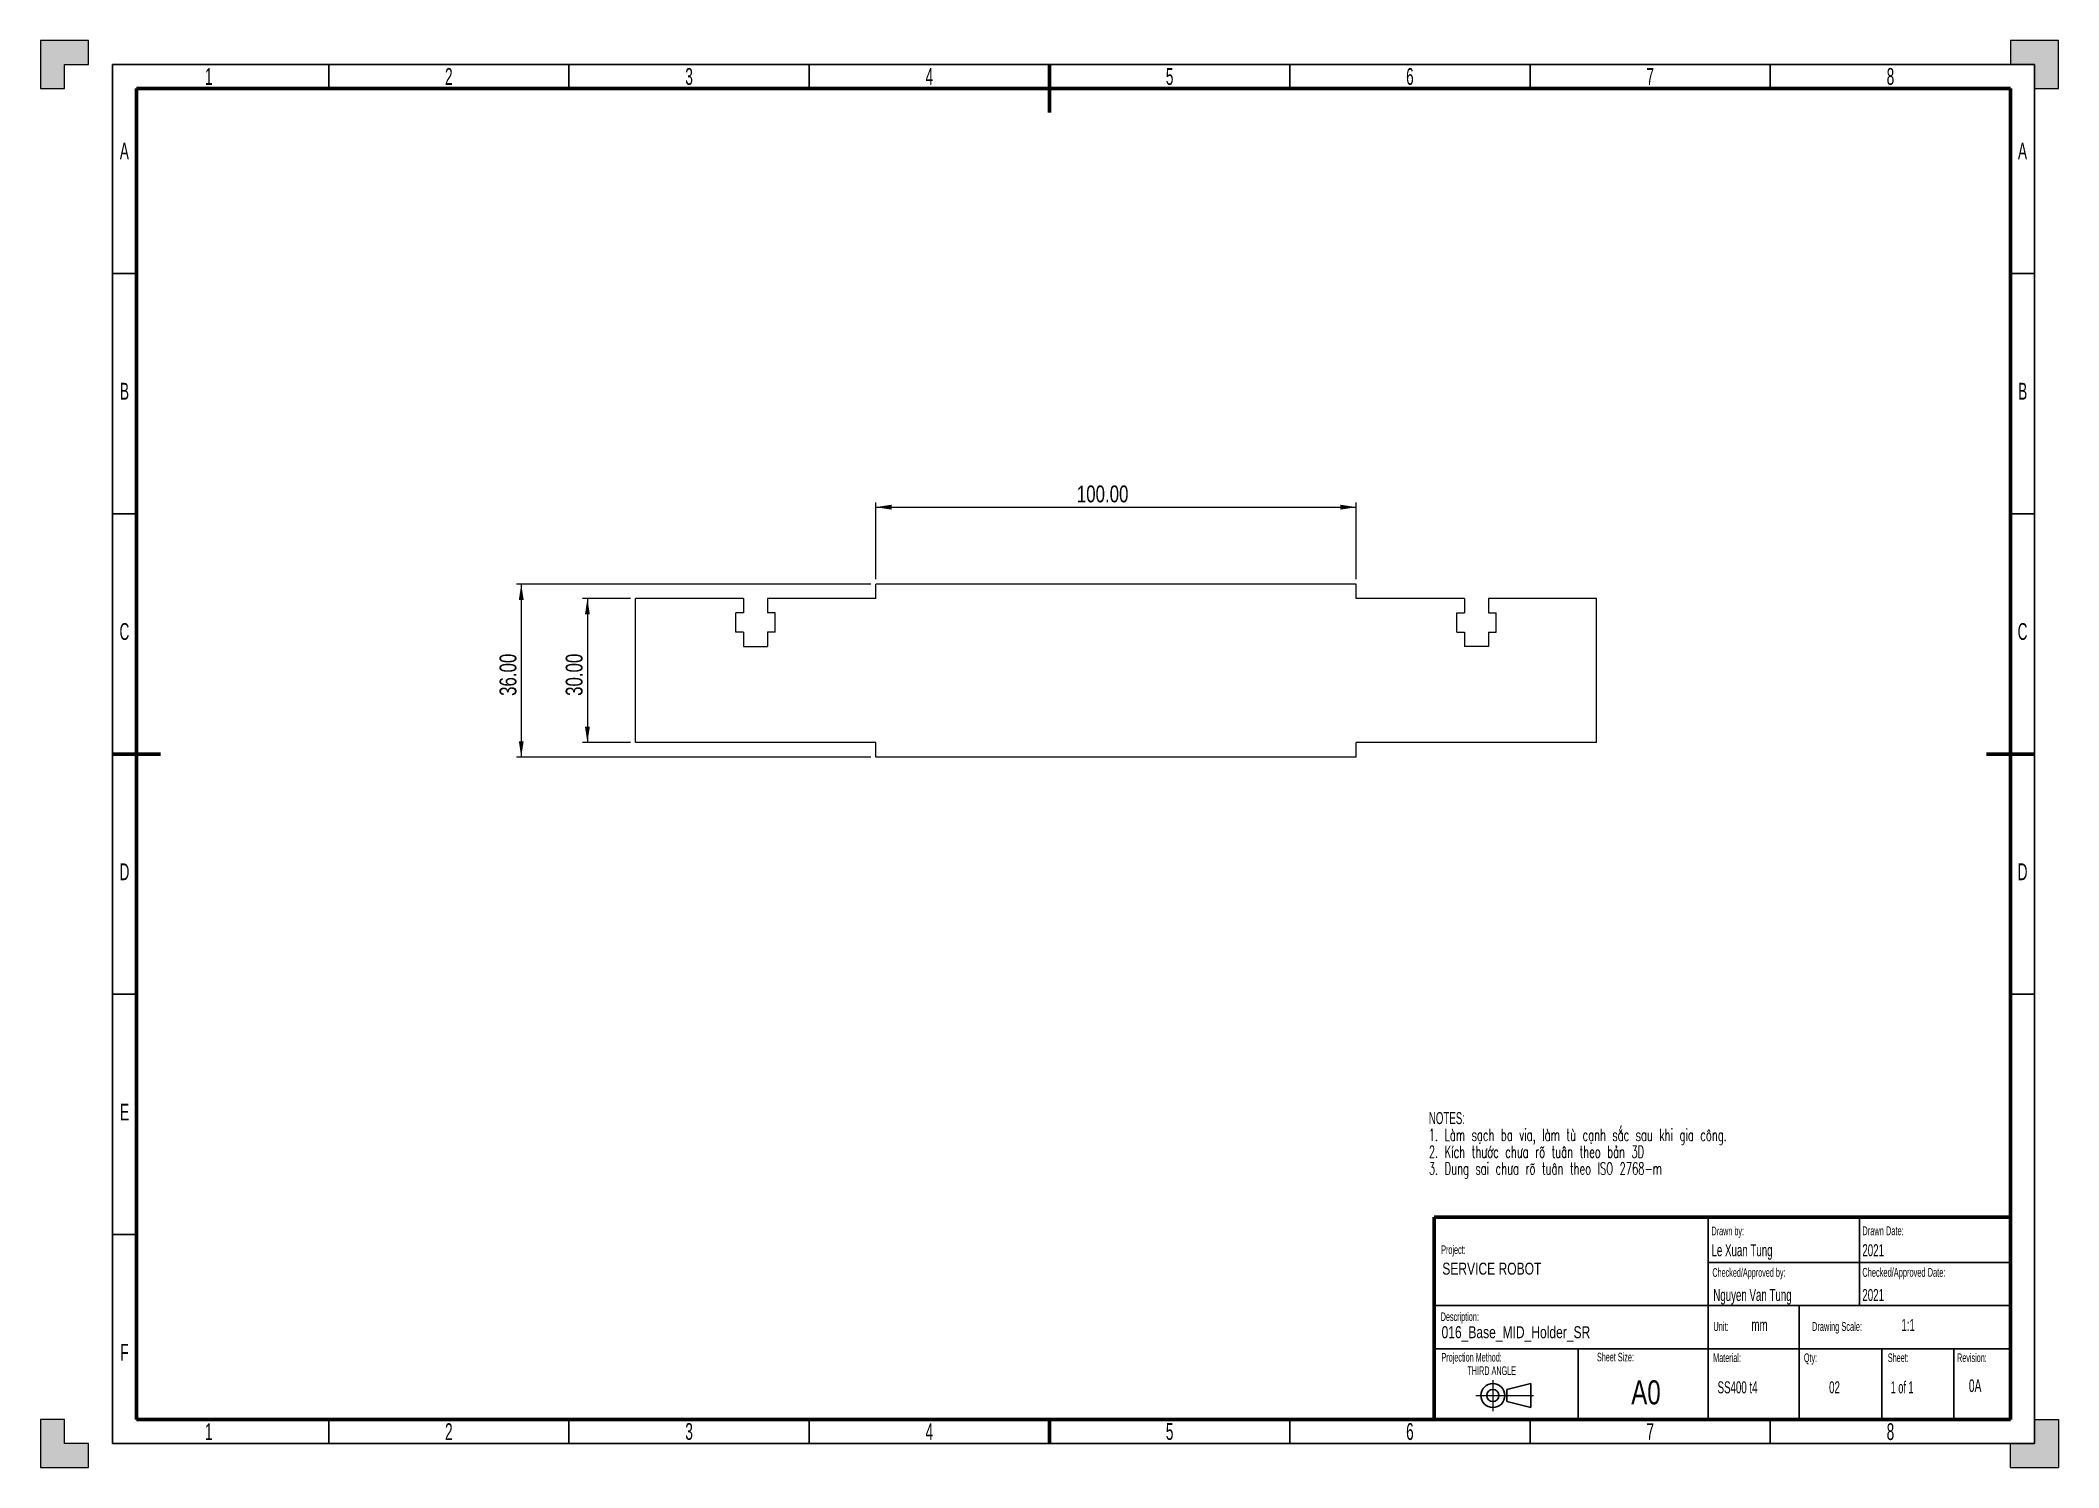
# Model space of a CAD drawing. Header units: millimetres. Extents: x 0 to 420, y 0 to 297.
import ezdxf

# ---------------------------------------------------------------- set-up
doc = ezdxf.new("R2010")
doc.units = ezdxf.units.MM
doc.layers.add('BORDER', color=7, linetype='Continuous')
doc.layers.add('TRIM', color=7, linetype='Continuous')
doc.styles.add('SLDTEXTSTYLE0', font='TXT', dxfattribs={"width": 0.605})
doc.styles.add('SLDTEXTSTYLE1', font='TXT', dxfattribs={"width": 0.605, "bigfont": 'bigfont'})
doc.styles.add('SLDTEXTSTYLE2', font='TXT', dxfattribs={"width": 0.75})
doc.styles.add('SLDTEXTSTYLE3', font='TXT', dxfattribs={"width": 0.57})
doc.dimstyles.new('SLDDIMSTYLE0', dxfattribs={"dimtxt": 3.5, "dimasz": 3.302, "dimexe": 0, "dimexo": 0.0625, "dimgap": 0.875, "dimtad": 1, "dimrnd": 1e-09, "dimzin": 4, "dimdsep": 46, "dimtxsty": 'SLDTEXTSTYLE2', "dimsah": 1, "dimcen": 0.09, "dimadec": 0, "dimazin": 1, "dimtfac": 1, "dimtofl": 0, "dimtmove": 0, "dimatfit": 3, "dimfxl": 1, "dimfrac": 2, "dimtolj": 1, "dimtzin": 12, "dimarcsym": 0})

# ---------------------------------------------------------------- blocks, each defined once
blk = doc.blocks.new('SW_NOTE_0')
at = {"layer": 'BORDER', "color": 0, "char_height": 2.5, "attachment_point": 1}
for s, insert, style in [('NOTES:', (0, 3.22), 'SLDTEXTSTYLE0'), ('1. Làm sạch ba via, làm tù cạnh sắc sau khi gia công.', (0, -0.29), 'SLDTEXTSTYLE1'), ('2. Kích thước chưa rõ tuân theo bản 3D', (0, -3.79), 'SLDTEXTSTYLE1'), ('3. Dung sai chưa rõ tuân theo ISO 2768-m', (0, -7.29), 'SLDTEXTSTYLE1')]:
    blk.add_mtext(s, dxfattribs=dict(at, insert=insert, style=style))
blk = doc.blocks.new('SW_NOTE_1')
at = {"layer": 'BORDER', "color": 0, "char_height": 1.8, "attachment_point": 1, "style": 'SLDTEXTSTYLE0'}
for s, insert in [('Projection Method:', (0, 2.32)), ('THIRD ANGLE', (5.4, -0.48))]:
    blk.add_mtext(s, dxfattribs=dict(at, insert=insert))
blk = doc.blocks.new('_D')
at = {"layer": 'BORDER'}
for p, q in [((172.84, 183.86), (99.07, 183.86)), ((100.07, 183.86), (100.07, 147.86)), ((172.84, 147.86), (99.07, 147.86))]:
    blk.add_line(p, q, dxfattribs=at)
for points in [[(100.07, 183.86), (99.57, 180.56), (100.58, 180.56)], [(100.07, 147.86), (100.58, 151.16), (99.57, 151.16)]]:
    blk.add_solid(points, dxfattribs=at)
at = {"layer": 'BORDER', "insert": (95.56, 160.59), "char_height": 3.5, "attachment_point": 1, "rotation": 90, "style": 'SLDTEXTSTYLE2'}
blk.add_mtext('36.00', dxfattribs=at)
blk = doc.blocks.new('_D_1')
at = {"layer": 'BORDER'}
for p, q in [((122.84, 180.86), (112.84, 180.86)), ((113.84, 180.86), (113.84, 150.86)), ((122.84, 150.86), (112.84, 150.86))]:
    blk.add_line(p, q, dxfattribs=at)
for points in [[(113.84, 180.86), (113.33, 177.56), (114.34, 177.56)], [(113.84, 150.86), (114.34, 154.16), (113.33, 154.16)]]:
    blk.add_solid(points, dxfattribs=at)
at = {"layer": 'BORDER', "insert": (109.32, 160.59), "char_height": 3.5, "attachment_point": 1, "rotation": 90, "style": 'SLDTEXTSTYLE2'}
blk.add_mtext('30.00', dxfattribs=at)
blk = doc.blocks.new('_D_2')
at = {"layer": 'BORDER'}
for p, q in [((173.84, 184.86), (173.84, 200.86)), ((173.84, 199.86), (273.84, 199.86)), ((273.84, 184.86), (273.84, 200.86))]:
    blk.add_line(p, q, dxfattribs=at)
for points in [[(173.84, 199.86), (177.14, 199.35), (177.14, 200.37)], [(273.84, 199.86), (270.53, 200.37), (270.53, 199.35)]]:
    blk.add_solid(points, dxfattribs=at)
at = {"layer": 'BORDER', "insert": (215.69, 204.37), "char_height": 3.5, "attachment_point": 1, "style": 'SLDTEXTSTYLE2'}
blk.add_mtext('100.00', dxfattribs=at)

msp = doc.modelspace()

# ---------------------------------------------------------------- hatches: boundary and pattern name
at = {"layer": 'TRIM'}
for points in [[(10, 292), (10, 297), (0, 297), (0, 287), (5, 287), (5, 292)], [(415, 292), (415, 287), (420, 287), (420, 297), (410, 297), (410, 292)], [(5, 10), (0, 10), (0, 0), (10, 0), (10, 5), (5, 5)], [(420, 10), (415, 10), (415, 5), (410, 5), (410, 0), (420, 0)]]:
    msp.add_hatch(color=256, dxfattribs=at).paths.add_polyline_path(points, flags=0)

# ---------------------------------------------------------------- linework, layer by layer
at = {"color": 7, "linetype": 'Continuous', "lineweight": 25}
for p, q in [((123.836, 150.863), (123.836, 180.863)), ((146.336, 180.863), (123.836, 180.863)), ((146.336, 180.863), (146.336, 177.863)), ((151.336, 180.863), (151.336, 177.863)), ((173.836, 180.863), (151.336, 180.863)), ((173.836, 180.863), (173.836, 183.863)), ((273.836, 183.863), (173.836, 183.863)), ((273.836, 180.863), (273.836, 183.863)), ((296.336, 180.863), (273.836, 180.863)), ((296.336, 180.863), (296.336, 177.863)), ((301.336, 180.863), (301.336, 177.863)), ((323.836, 180.863), (301.336, 180.863)), ((323.836, 150.863), (323.836, 180.863)), ((146.336, 177.863), (144.736, 177.863)), ((144.736, 173.863), (144.736, 177.863)), ((152.936, 177.863), (151.336, 177.863)), ((152.936, 173.863), (152.936, 177.863)), ((294.736, 177.863), (296.336, 177.863)), ((294.736, 173.863), (294.736, 177.863)), ((301.336, 177.863), (302.936, 177.863)), ((302.936, 173.863), (302.936, 177.863)), ((146.336, 173.863), (144.736, 173.863)), ((146.336, 173.863), (146.336, 170.863)), ((151.336, 173.863), (151.336, 170.863)), ((152.936, 173.863), (151.336, 173.863)), ((294.736, 173.863), (296.336, 173.863)), ((296.336, 173.863), (296.336, 170.863)), ((301.336, 173.863), (301.336, 170.863)), ((301.336, 173.863), (302.936, 173.863)), ((146.336, 170.863), (151.336, 170.863)), ((301.336, 170.863), (296.336, 170.863)), ((173.836, 150.863), (123.836, 150.863)), ((173.836, 147.863), (173.836, 150.863)), ((273.836, 147.863), (173.836, 147.863)), ((323.836, 150.863), (273.836, 150.863)), ((273.836, 147.863), (273.836, 150.863))]:
    msp.add_line(p, q, dxfattribs=at)
at = {"layer": 'BORDER', "linetype": 'Continuous', "lineweight": 35}
for p, q in [((415, 292), (15, 292)), ((15, 292), (15, 5)), ((60, 287), (60, 292)), ((110, 292), (110, 287)), ((160, 287), (160, 292)), ((260, 287), (260, 292)), ((310, 292), (310, 287)), ((360, 287), (360, 292)), ((415, 5), (415, 292)), ((15, 248.5), (20, 248.5)), ((415, 248.5), (410, 248.5)), ((20, 198.5), (15, 198.5)), ((410, 198.5), (415, 198.5)), ((20, 98.5), (15, 98.5)), ((410, 98.5), (415, 98.5)), ((15, 48.5), (20, 48.5)), ((365.986, 10.144), (365.986, 33.714)), ((410.004, 24.714), (347.058, 24.714)), ((383.204, 10.144), (383.204, 24.714)), ((398.204, 10.144), (398.204, 24.714)), ((310.16, 17.509), (305.16, 16.259)), ((310.16, 12.509), (310.16, 17.509)), ((305.16, 16.259), (305.16, 13.759)), ((305.16, 13.759), (310.16, 12.509)), ((60, 5), (60, 10)), ((110, 10), (110, 5)), ((160, 5), (160, 10)), ((260, 5), (260, 10)), ((310, 10), (310, 5)), ((360, 5), (360, 10)), ((15, 5), (415, 5))]:
    msp.add_line(p, q, dxfattribs=at)
at = {"layer": 'BORDER', "linetype": 'Continuous', "lineweight": 70}
for p, q in [((210, 292), (210, 282)), ((410, 287), (20, 287)), ((20, 287), (20, 10)), ((410, 10), (410, 287)), ((15, 148.5), (25, 148.5)), ((415, 148.5), (405, 148.5)), ((290.041, 52.144), (290.041, 10.144)), ((20, 10), (410, 10))]:
    msp.add_line(p, q, dxfattribs=at)
at = {"layer": 'BORDER', "lineweight": 70}
for p, q in [((290.041, 52.144), (410.041, 52.144)), ((210, 5), (210, 10))]:
    msp.add_line(p, q, dxfattribs=at)
at = {"layer": 'BORDER', "lineweight": 35}
for p, q in [((347.058, 52.144), (347.058, 10.144)), ((378.574, 52.144), (378.574, 33.714)), ((410.004, 42.714), (347.058, 42.714)), ((347.058, 33.714), (290.041, 33.714)), ((410.09, 33.714), (347.058, 33.714)), ((320.041, 24.714), (290.004, 24.714)), ((347.058, 24.714), (320.041, 24.714)), ((320.041, 24.714), (320.041, 10.144))]:
    msp.add_line(p, q, dxfattribs=at)
at = {"layer": 'BORDER'}
for p, q in [((302.26, 18.186), (302.26, 11.733)), ((298.719, 15.009), (310.733, 15.009))]:
    msp.add_line(p, q, dxfattribs=at)
at = {"layer": 'BORDER', "linetype": 'Continuous', "lineweight": 35}
for radius in [2.5, 1.25]:
    msp.add_circle((302.26, 15.009), radius, dxfattribs=at)
at = {"layer": 'TRIM'}
for p, q in [((0, 297), (0, 287)), ((10, 297), (0, 297)), ((10, 292), (10, 297)), ((420, 297), (410, 297)), ((410, 297), (410, 292)), ((420, 287), (420, 297)), ((5, 287), (5, 292)), ((5, 292), (10, 292)), ((410, 292), (415, 292)), ((415, 292), (415, 287)), ((0, 287), (5, 287)), ((415, 287), (420, 287)), ((5, 10), (0, 10)), ((0, 10), (0, 0)), ((5, 5), (5, 10)), ((415, 5), (415, 10)), ((415, 10), (420, 10)), ((420, 10), (420, 0)), ((10, 5), (5, 5)), ((10, 0), (10, 5)), ((410, 0), (410, 5)), ((410, 5), (415, 5)), ((0, 0), (10, 0)), ((410, 0), (420, 0))]:
    msp.add_line(p, q, dxfattribs=at)

# ---------------------------------------------------------------- block references
at = {"layer": 'BORDER'}
for name, p in [('SW_NOTE_0', (288.937, 70.768)), ('SW_NOTE_1', (291.576, 21.552))]:
    msp.add_blockref(name, p, dxfattribs=at)

# ---------------------------------------------------------------- texts
at = {"layer": 'BORDER', "color": 7, "char_height": 3.5, "attachment_point": 2, "style": 'SLDTEXTSTYLE0'}
for s, insert in [('1', (35.063, 291.239)), ('2', (85, 291.239)), ('3', (135.002, 291.239)), ('4', (184.994, 291.239)), ('5', (235, 291.239)), ('6', (285.001, 291.239)), ('7', (335.004, 291.239)), ('8', (385.001, 291.239)), ('A', (17.481, 275.739)), ('A', (412.481, 275.739)), ('B', (17.52, 225.739)), ('B', (412.52, 225.739)), ('C', (17.487, 175.739)), ('C', (412.487, 175.739)), ('D', (17.499, 125.739)), ('D', (412.499, 125.739)), ('E', (17.522, 75.739)), ('F', (17.492, 25.739)), ('1', (35.063, 9.239)), ('2', (85, 9.239)), ('3', (135.002, 9.275)), ('4', (184.994, 9.247)), ('5', (235, 9.269)), ('6', (285.001, 9.258)), ('7', (335.004, 9.246)), ('8', (385.001, 9.246))]:
    msp.add_mtext(s, dxfattribs=dict(at, insert=insert))
at = {"layer": 'BORDER'}
for s, insert, char_height, attachment_point, style in [('Project:', (291.511, 46.253), 1.8, 1, 'SLDTEXTSTYLE0'), ('Drawn by:', (347.759, 50.148), 1.8, 1, 'SLDTEXTSTYLE0'), ('Le Xuan Tung', (347.759, 46.487), 2.5, 1, 'SLDTEXTSTYLE0'), ('2021', (379.154, 46.487), 2.5, 1, 'SLDTEXTSTYLE0'), ('Drawn Date:', (379.154, 50.211), 1.85208, 1, 'SLDTEXTSTYLE0'), ('SERVICE ROBOT', (291.738, 42.653), 2.5, 1, 'SLDTEXTSTYLE2'), ('Checked/Approved by:', (347.947, 41.504), 1.8, 1, 'SLDTEXTSTYLE0'), ('Checked/Approved Date:', (379.154, 41.566), 1.85208, 1, 'SLDTEXTSTYLE0'), ('Nguyen Van Tung', (348.135, 37.174), 2.5, 1, 'SLDTEXTSTYLE0'), ('2021', (379.154, 37.174), 2.5, 1, 'SLDTEXTSTYLE0'), ('Description:', (291.409, 32.31), 1.8, 1, 'SLDTEXTSTYLE0'), ('016_Base_MID_Holder_SR', (291.587, 29.429), 2.5, 1, 'SLDTEXTSTYLE2'), ('Unit:', (348.151, 30.299), 1.8521, 1, 'SLDTEXTSTYLE0'), ('mm', (356.072, 30.93), 2.5, 1, 'SLDTEXTSTYLE0'), ('Drawing Scale:', (368.677, 30.299), 1.85208, 1, 'SLDTEXTSTYLE0'), ('1:1', (387.281, 30.93), 2.5, 1, 'SLDTEXTSTYLE0'), ('Sheet Size:', (327.769, 23.913), 1.8, 2, 'SLDTEXTSTYLE0'), ('Material:', (348.117, 23.771), 1.8, 1, 'SLDTEXTSTYLE0'), ('Qty:', (366.989, 23.771), 1.8, 1, 'SLDTEXTSTYLE0'), ('Sheet:', (384.452, 23.771), 1.8, 1, 'SLDTEXTSTYLE0'), ('Revision:', (398.86, 23.771), 1.8, 1, 'SLDTEXTSTYLE0'), ('A0', (334.124, 18.166), 5, 2, 'SLDTEXTSTYLE2'), ('SS400 t4', (349.022, 17.959), 2.5, 1, 'SLDTEXTSTYLE0'), ('02', (372.231, 17.959), 2.5, 1, 'SLDTEXTSTYLE0'), ('1 of 1', (385.042, 17.959), 2.5, 1, 'SLDTEXTSTYLE3'), ('0A', (401.316, 18.375), 2.6458, 1, 'SLDTEXTSTYLE0')]:
    msp.add_mtext(s, dxfattribs=dict(at, insert=insert, char_height=char_height, attachment_point=attachment_point, style=style))

# ---------------------------------------------------------------- dimensions: what is measured, and where the dimension line sits
dim = msp.add_linear_dim(base=(273.836, 199.863), p1=(173.836, 183.863), p2=(273.836, 183.863), dimstyle='SLDDIMSTYLE0', dxfattribs=at)
dim.commit()
dim.dimension.update_dxf_attribs({"geometry": '_D_2', "text_midpoint": (222.798, 199.863), "dimtype": 160})
for base, p1, p2, picture, middle in [((100.074, 147.863), (173.836, 183.863), (173.836, 147.863), '_D', (100.074, 166.408)), ((113.836, 150.863), (123.836, 180.863), (123.836, 150.863), '_D_1', (113.836, 166.408))]:
    dim = msp.add_linear_dim(base=base, p1=p1, p2=p2, angle=90, dimstyle='SLDDIMSTYLE0', dxfattribs=at)
    dim.commit()
    dim.dimension.update_dxf_attribs({"geometry": picture, "text_midpoint": middle, "dimtype": 160})

doc.saveas('drawing.dxf')
